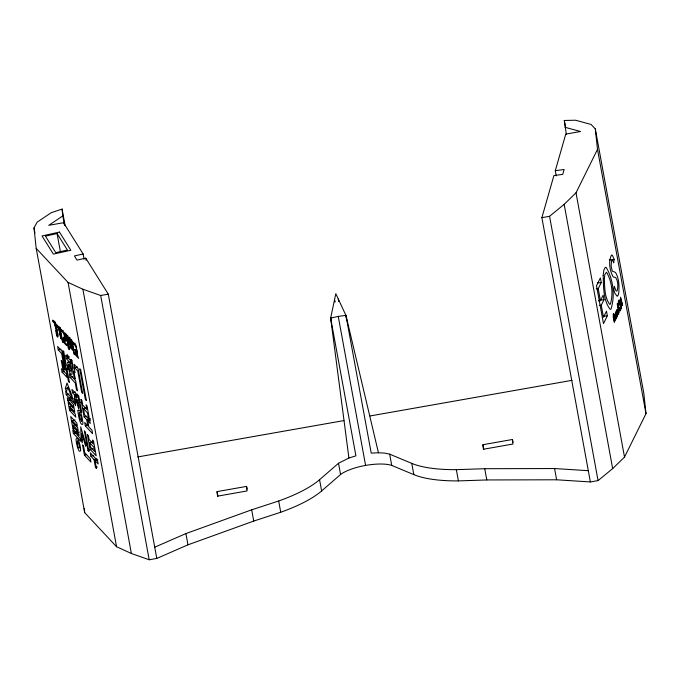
<?xml version="1.0" encoding="UTF-8"?>
<svg xmlns="http://www.w3.org/2000/svg" width="680" height="680" viewBox="0 0 680 680"><rect width="100%" height="100%" fill="white"/><g stroke="black" fill="none" stroke-linecap="round" stroke-linejoin="round"><path stroke-width="1.02" d="M75.14 395.497L78.914 407.201L78.625 408.646L75.565 399.092L75.489 405.722L74.358 402.696L74.528 394.842L72.531 392.7L71.927 389.419L76.483 394.289L77.078 397.57L75.14 395.497L77.053 395.021M614.185 259.369L613.734 262.888L612.646 260.253L611.592 260.474L611.099 265.99L612.298 271.167L615.468 272.382C619.097 278.366 619.361 286.034 618.749 292.885A16.617 3.502 83.5 0 1 617.134 296.233L614.941 293.369L613.819 289.791L614.287 286.238L615.859 290.488L616.582 291.133L617.193 290.657C618.264 286.416 618.179 281.103 615.604 277.44L613.25 276.998C609.688 270.87 608.167 261.443 611.533 254.975L612.442 255.417L614.185 259.369L609.322 259.922M154.726 547.188L185.912 533.579L251.685 509.813L278.673 500.998A105.255 32.002 -10.4 0 0 319.566 479.689L338.512 463.267L348.916 458.022L330.642 318.087L335.809 293.683L345.933 315.367L378.445 452.769L384.744 453.118L389.666 454.163L411.765 463.386A106.08 32.249 -10.4 0 0 456.339 469.659L484.738 468.707L554.565 468.546L588.31 470.696M566.363 134.581L564.289 120.47L575.552 120.224L591.056 124.44L595.298 128.903L643.798 393.184L646 413.644L624.512 457.104L612.671 468.605L598.06 480.59L590.376 481.942L541.875 217.659L553.902 175.584L562.734 174.377L564.128 169.498L555.296 170.706L556.248 175.907M555.296 170.706L565.751 134.113L580.524 131.504L565.02 127.296M65.34 388.552L67.014 382.984L72.054 395.734L71.961 397.757L67.787 387.209L66.402 391.816L65.34 388.552L67.243 388.084M541.875 217.659L549.559 216.308L564.162 204.323L576.011 192.822L597.499 149.362L595.298 128.903M600.432 300.688L598.221 288.668L601.248 282.565L600.389 277.907L596.513 285.736L603.475 323.637L607.342 315.809L606.492 311.151L603.475 317.254L601.264 305.243L603.985 299.736L603.152 295.179L600.432 300.688L598.485 300.909M622.013 303.399L621.333 304.767L621.409 308.057L620.56 297.126L622.625 305.583L622.013 303.399L620.075 303.62M590.376 481.942L556.631 479.791L486.804 479.952L458.396 480.904A106.08 32.249 -10.4 0 1 413.831 474.631L391.731 465.409A30.005 9.12 -10.4 0 0 340.57 474.512L321.631 490.935A105.255 32.002 -10.4 0 1 280.738 512.244L253.75 521.058L187.969 544.825L156.791 558.433L149.192 559.776L131.385 553.503L116.552 546.712L84.703 512.66L36.202 248.378L34 227.919L37.145 222.156L51.178 212.73L62.075 209.066L65.135 225.734M62.075 209.066L62.806 215.892L48.773 225.318L63.546 222.708L83.138 253.997L84.091 259.207M348.916 458.022L355.921 455.846L330.642 318.087L338.249 316.412L345.933 315.367L371.212 453.127L378.445 452.769M53.057 321.716L54.434 323.187L55.896 329.086L54.604 322.065L52.759 320.084L53.057 321.716L54.961 321.249M55.955 327.973L57.392 330.999L55.479 322.66L55.955 327.973L57.859 327.505M61.328 330.871L63.792 333.514L65.56 341.054L63.971 332.392L61.03 329.239L61.328 330.871L63.231 330.403M66.062 340.357L69.564 344.105L69.275 342.516L65.764 338.767L66.062 340.357L67.974 339.889M63.112 341.819L66.623 345.567L66.326 343.935L64.642 342.142L63.325 337.059L64.166 341.632L62.815 340.187L63.112 341.819L65.025 341.351M73.312 343.689L75.786 346.332L77.554 353.872L75.965 345.21L73.015 342.057L73.312 343.689L75.225 343.221M58.242 349.885L61.634 353.506L64.498 369.087L65.467 370.124L61.991 351.169L57.622 346.502L58.242 349.885L61.115 349.18M67.481 357.238L67.014 354.662L68.059 355.784L68.527 358.36L70.295 360.247L70.898 363.528L66.275 358.581L65.671 355.3L67.481 357.238L69.394 356.771M66.275 358.581L69.139 357.875M74.698 367.676L77.741 370.923L81.659 392.284L82.645 393.329L78.098 368.56L74.069 364.259L74.698 367.676L77.562 366.971M62.092 372.13L67.243 377.629L66.623 374.247L64.073 371.518L62.211 361.403L61.242 360.366L63.096 370.481L61.472 368.747L62.092 372.13L64.005 371.662M69.972 377.324L75.242 382.95L76.491 389.75L77.469 390.804L75.608 380.622L69.352 373.94L69.972 377.324L72.837 376.618M72.531 392.7L75.395 391.995M73.245 398.454L70.38 399.151L73.534 402.526L72.956 399.389L65.671 391.595L66.24 394.731L69.105 394.034M74.528 394.842L77.392 394.137M66.24 394.731L69.385 398.098L72.25 397.392M69.385 398.098L69.819 400.452L67.26 397.715L67.813 400.75L69.725 400.282M74.358 402.696L76.262 402.228M78.047 402.993L79.526 404.566L80.741 411.23L81.728 412.275L78.744 395.998L77.758 394.944L78.922 401.293L77.444 399.712L78.047 402.993L80.911 402.288M67.813 400.75L72.964 406.249L73.287 408.008L68.136 402.509L69.598 410.474L75.828 417.137L75.259 414.035L70.006 408.416L69.666 406.546L71.57 406.079M69.598 410.474L72.462 409.768M83.368 408.45L87.541 412.913L88.672 419.084L84.507 414.622L83.368 408.45L86.233 407.753M90.559 420.019L87.695 420.725L90.261 423.47L87.04 405.926L86.071 404.88L86.938 409.598L82.764 405.144L81.897 400.418L80.92 399.381L84.141 416.925L87.006 416.228M75.981 424.609L73.117 425.315L78.209 430.754L77.656 427.762L72.564 422.314L72.267 420.699L75.132 419.993M84.141 416.925L86.7 419.662L90.525 418.727M86.7 419.662L87.839 425.867L84.694 422.51L85.323 425.892L87.227 425.416M72.267 420.699L77.392 426.181L76.823 423.079L70.712 416.543L72.998 428.978L74.91 428.51M72.998 428.978L75.556 431.715L77.469 431.248M75.556 431.715L75.922 433.695L72.777 430.329L73.355 433.466L76.219 432.769M73.355 433.466L80.639 441.26L80.061 438.124L76.916 434.75L76.551 432.777L79.416 432.072M81.141 440.062L80.724 426.853L86.105 445.171L85.654 446.258L81.94 433.44L82.314 442.875L81.141 440.062L83.045 439.594M89.666 442.748L93.84 447.21L94.614 451.435L90.44 446.981L89.666 442.748L92.531 442.042M90.083 449.285L96.203 455.829L93.491 441.065L92.514 440.019L93.228 443.896L89.054 439.433L88.349 435.557L87.371 434.52L90.083 449.285L92.947 448.579M87.958 450.525L88.944 451.579L85.331 431.911L84.346 430.865L87.958 450.525L89.871 450.058M84.422 455.133L90.933 462.085L90.312 458.702L84.787 452.804L83.529 445.927L82.543 444.881L84.422 455.133L86.334 454.665M97.877 459.884L95.013 460.589L98.166 463.956L97.546 460.572L90.253 452.787L90.873 456.169L93.738 455.464M90.873 456.169L94.019 459.527L96.883 458.821M94.019 459.527L95.463 467.423L97.376 466.947M57.069 233.546L45.433 236.13L55.777 252.645L67.413 250.07L57.069 233.546L60.511 252.297M83.138 253.997L74.409 255.935L77.019 260.108L85.748 258.171L108.281 294.151L156.791 558.433M36.202 248.378L68.051 282.429L82.875 289.221L100.683 295.494L108.281 294.151M137.81 456.935L343.927 420.58M370.09 415.964L572.016 380.341M246.585 486.396L247.07 490.943L217.532 496.154L217.039 491.606L246.585 486.396L247.103 489.209M512.465 439.492L512.95 444.04L483.412 449.25L482.919 444.703L512.465 439.492L512.975 442.298M597.354 282.999L601.248 282.565M596.284 288.889L598.221 288.668M599.131 300.279L603.985 299.736M599.327 305.456L601.264 305.243M603.457 316.251L607.342 315.809M69.666 406.546L74.809 412.046L73.38 404.26L70.814 401.514L70.38 399.151M85.323 425.892L92.608 433.678L91.987 430.296L88.834 426.929L87.695 420.725M76.551 432.777L79.135 435.548L78.582 432.514L73.423 427.006L73.117 425.315M95.463 467.423L96.458 468.477L95.013 460.589M330.642 318.087L331.398 321.173M597.499 149.362L646 413.644M564.289 120.47L565.437 126.718M576.011 192.822L624.512 457.104M564.162 204.323L612.671 468.605M549.559 216.308L598.06 480.59M554.565 468.546L556.631 479.791M482.919 444.703L483.777 449.387M484.738 468.707L486.804 479.952M456.339 469.659L458.396 480.904M411.765 463.386L413.831 474.631M389.666 454.163L391.731 465.409M338.249 316.412L365.594 465.426M338.512 463.267L340.57 474.512M319.566 479.689L321.631 490.935M278.673 500.998L280.738 512.244M251.685 509.813L253.75 521.058M217.039 491.606L217.906 496.289M185.912 533.579L187.969 544.825M100.683 295.494L149.192 559.776M85.748 258.171L86.13 260.253M82.875 289.221L131.385 553.503M62.806 215.892L64.532 225.258M68.051 282.429L116.552 546.712M34 227.919L34.961 233.147M345.933 315.367L346.69 320.603M84.26 508.572L84.703 512.66M604.333 278.451C604.698 287.062 604.401 297.253 609.688 304.376L610.308 304.224C613.538 294.21 611.915 281.163 606.509 272.221L604.851 274.474L604.333 278.451M616.361 317.416L615.935 319.124L614.966 315.817L615.332 312.962L616.361 317.416M603.152 275.57C603.593 286.79 603.101 300.135 610.138 309.357L610.971 309.145C615.238 296.063 613.309 278.894 606.058 267.249L605.226 267.452L603.84 270.257L603.152 275.57M614.312 315.188L614.992 321.07L614.575 314.415L614.312 315.188M616.275 312.222L616.785 317.441L615.783 312.001L616.097 312.409L616.335 310.734L616.717 311.304L617.032 309.442L618.231 314.517L617.091 310.505L617.414 316.157L616.462 311.788L616.275 312.222M615.179 314.457C615.638 322.32 617.168 314.398 615.179 314.457M618.808 300.934C617.737 301.971 623.016 310.777 619.88 307.36L620.568 309.8A4.046 0.85 83.5 0 0 620.967 308.983C622.523 307.113 617.134 300.492 619.744 301.682L619.208 299.752L618.808 300.934M613.377 314.721L614.397 322.277L613.215 317.203L613.437 313.454L613.377 314.721M55.777 330.267C57.282 343.91 60.248 333.54 55.777 330.267M78.004 410.363C77.656 412.615 80.231 427.133 82.875 424.099C83.206 421.829 80.665 407.354 78.004 410.363M67.439 343.137C68.816 356.014 71.757 346.366 67.439 343.137M67.779 362.227C67.668 364.726 69.36 376.142 72.063 374.238C72.275 371.969 70.295 359.813 67.779 362.227M69.709 340.875C70.831 352.317 73.729 344.173 69.709 340.875M80.665 450.271C78.803 455.413 75.803 441.116 76.049 439.297C77.928 434.163 80.903 448.443 80.665 450.271M56.397 331.466L57.494 335.648L56.397 331.466M79.297 412.845L79.713 417.724L81.558 421.541L81.158 416.687L79.297 412.845M68.059 344.361L69.062 348.211L68.059 344.361M70.303 342.082L71.179 345.414L70.303 342.082M69.011 364.735C68.884 374.365 73.661 372.495 69.011 364.735M77.367 440.98C77.222 451.503 82.416 449.471 77.367 440.98M620.117 310.59L619.871 311.151L618.562 307.912L618.894 313.14L617.202 303.918L617.406 303.493L618.281 308.244L618.392 301.495L618.528 306.714L620.117 310.59M621.741 302.438L621.206 303.518L620.712 298.809L621.741 302.438M59.466 232.075L42.007 235.951L53.38 254.116L70.847 250.249L59.466 232.075M69.844 337.773L69.343 337.238L69.572 338.47L68.697 337.543L68.986 339.116L71.213 341.496L69.844 337.773M59.95 327.437L59.474 326.935L62.662 342.201L59.95 327.437M71.689 339.991L71.222 339.481L73.329 348.891L72.871 344.037L71.689 339.991M67.864 336.048L64.915 332.894L65.841 337.951L68.799 341.105L68.51 339.567L66.036 336.914L65.679 334.959L68.144 337.603L67.864 336.048M58.692 326.825L56.754 324.76L57.06 326.4L58.522 327.964L60.877 338.742L58.692 326.825M75.259 349.809L74.791 349.316L75.633 353.889L74.809 353.005L75.106 354.637L78.608 358.385L75.879 350.48L76.721 355.053L76.092 354.382L75.259 349.809M73.474 349.724L70.474 346.511L70.771 348.135L73.304 350.837L74.375 354.62L73.474 349.724M63.767 351.704L62.781 350.65L68.416 381.352L69.394 382.398L66.802 368.271L67.822 369.359L67.159 365.729L66.138 364.642L63.767 351.704M71.893 360.392L70.907 359.346L74.307 377.842L75.284 378.896L73.899 371.356L75.038 372.572L74.349 368.798L73.21 367.582L71.893 360.392M80.716 369.835L79.739 368.781L85.365 399.475L86.352 400.528L80.716 369.835M338.725 301.18L338.334 299.106L338.716 301.189M334.9 301.861L334.517 299.786L334.9 301.869"/></g></svg>
